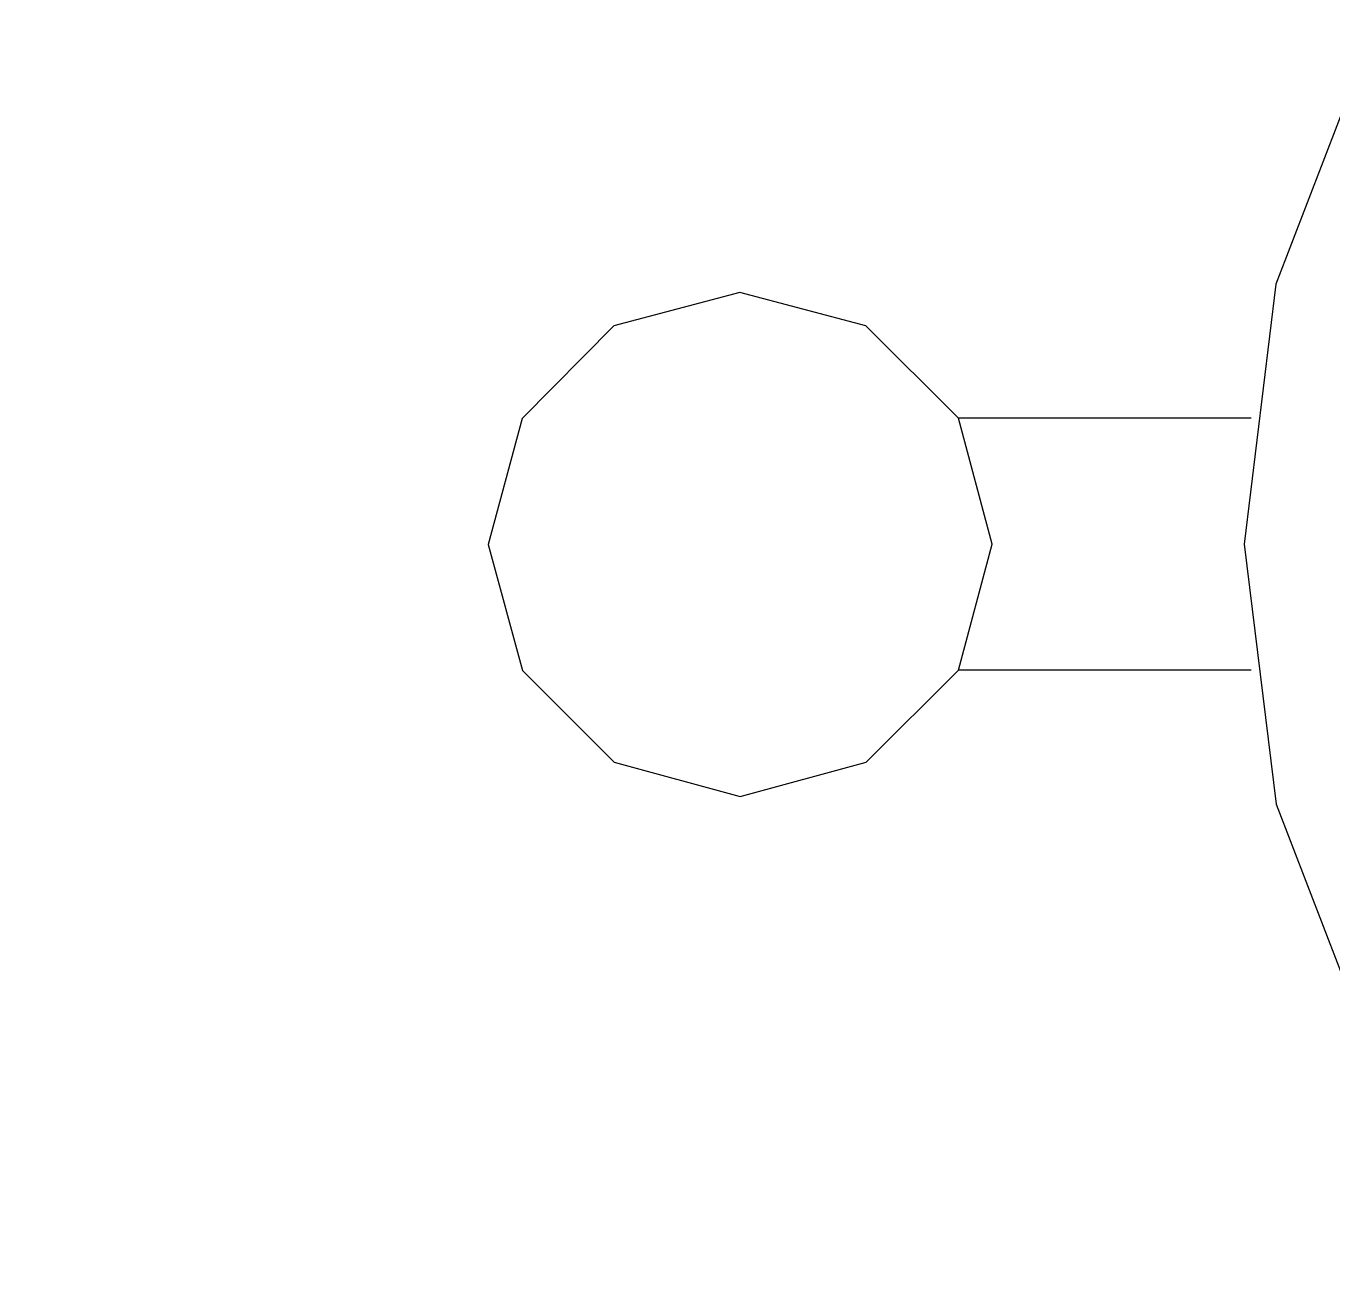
# Model space of a CAD drawing. Header units: metres. Extents: x 29392 to 32022, y 3934 to 33962.
# Drawn here: x 29476.06336 to 29476.11189, y 4314.83393 to 4314.88049 of the extents above; entities that cross this region are included whole.
import ezdxf

# ---------------------------------------------------------------- set-up
doc = ezdxf.new("R2010")
doc.units = ezdxf.units.M
doc.layers.add('text', color=7, linetype='Continuous', lineweight=5)

# ---------------------------------------------------------------- blocks, each defined once
blk = doc.blocks.new('LLAVE-10')
at = {"color": 253, "lineweight": 13}
for points in [[(0.077307, 0.006724), (0.082903, 0.007895), (0.087989, 0.010491), (0.092245, 0.0143), (0.095373, 0.019087), (0.09716, 0.024535), (0.097458, 0.030238), (0.117631, 0.030238), (0.117631, 0.0336), (0.120142, 0.040111), (0.120993, 0.047048), (0.120142, 0.053985), (0.117631, 0.060497), (0.097458, 0.060497), (0.102225, 0.062986), (0.107545, 0.063859), (0.112864, 0.062986), (0.117631, 0.060497)], [(0.120802, 0.05041), (0.128611, 0.05041)], [(0.120802, 0.043686), (0.128611, 0.043686)]]:
    blk.add_lwpolyline(points, dxfattribs=at)
blk.add_lwpolyline([(0.128611, 0.05041), (0.127717, 0.047048), (0.128611, 0.043686), (0.131079, 0.041218), (0.134441, 0.040324), (0.137804, 0.041218), (0.140251, 0.043686), (0.141166, 0.047048), (0.140251, 0.05041), (0.137804, 0.052857), (0.134441, 0.053772), (0.131079, 0.052857)], close=True, dxfattribs=at)

msp = doc.modelspace()

# ---------------------------------------------------------------- hatches: boundary and pattern name
at = {"layer": 'text'}
h = msp.add_hatch(dxfattribs=at)
h.set_pattern_fill('ANSI31', color=256, scale=0.49)
h.set_pattern_definition([(45, (342.1382, 244.0105), (-1.100081375, 1.100081375), [])])
h.paths.add_polyline_path([(29489.111403, 4338.940026), (29458.293703, 4329.437636), (29457.485189, 4324.685638), (29461.78895, 4326.24696), (29476.326229, 4331.520803, -0.525377), (29487.824018, 4323.370692), (29487.402683, 4293.73469, -0.426651), (29480.455095, 4287.261763), (29450.998039, 4286.55774), (29450.668138, 4284.618764), (29488.379575, 4285.99598), (29488.516081, 4295.871546)])

# ---------------------------------------------------------------- linework, layer by layer
for points in [[(29476.169374, 4314.917401), (29476.161585, 4314.915769), (29476.154508, 4314.912153), (29476.148587, 4314.906849), (29476.144236, 4314.900183), (29476.141751, 4314.8926), (29476.141339, 4314.884663), (29476.113262, 4314.884651), (29476.113264, 4314.879972), (29476.109773, 4314.870908), (29476.108592, 4314.861252), (29476.10978, 4314.851597), (29476.113279, 4314.842536), (29476.141356, 4314.842547), (29476.134723, 4314.839079), (29476.127319, 4314.837862), (29476.119914, 4314.839073), (29476.113279, 4314.842536)], [(29476.169374, 4314.917401), (29476.161585, 4314.915769), (29476.154508, 4314.912153), (29476.148587, 4314.906849), (29476.144236, 4314.900183), (29476.141751, 4314.8926), (29476.141339, 4314.884663), (29476.113262, 4314.884651), (29476.113264, 4314.879972), (29476.109773, 4314.870908), (29476.108592, 4314.861252), (29476.10978, 4314.851597), (29476.113279, 4314.842536), (29476.141356, 4314.842547), (29476.134723, 4314.839079), (29476.127319, 4314.837862), (29476.119914, 4314.839073), (29476.113279, 4314.842536)], [(29476.169374, 4314.917401), (29476.161585, 4314.915769), (29476.154508, 4314.912153), (29476.148587, 4314.906849), (29476.144236, 4314.900183), (29476.141751, 4314.8926), (29476.141339, 4314.884663), (29476.113262, 4314.884651), (29476.113264, 4314.879972), (29476.109773, 4314.870908), (29476.108592, 4314.861252), (29476.10978, 4314.851597), (29476.113279, 4314.842536), (29476.141356, 4314.842547), (29476.134723, 4314.839079), (29476.127319, 4314.837862), (29476.119914, 4314.839073), (29476.113279, 4314.842536)], [(29476.169374, 4314.917401), (29476.161585, 4314.915769), (29476.154508, 4314.912153), (29476.148587, 4314.906849), (29476.144236, 4314.900183), (29476.141751, 4314.8926), (29476.141339, 4314.884663), (29476.113262, 4314.884651), (29476.113264, 4314.879972), (29476.109773, 4314.870908), (29476.108592, 4314.861252), (29476.10978, 4314.851597), (29476.113279, 4314.842536), (29476.141356, 4314.842547), (29476.134723, 4314.839079), (29476.127319, 4314.837862), (29476.119914, 4314.839073), (29476.113279, 4314.842536)], [(29476.169374, 4314.917401), (29476.161585, 4314.915769), (29476.154508, 4314.912153), (29476.148587, 4314.906849), (29476.144236, 4314.900183), (29476.141751, 4314.8926), (29476.141339, 4314.884663), (29476.113262, 4314.884651), (29476.113264, 4314.879972), (29476.109773, 4314.870908), (29476.108592, 4314.861252), (29476.10978, 4314.851597), (29476.113279, 4314.842536), (29476.141356, 4314.842547), (29476.134723, 4314.839079), (29476.127319, 4314.837862), (29476.119914, 4314.839073), (29476.113279, 4314.842536)], [(29476.169374, 4314.917401), (29476.161585, 4314.915769), (29476.154508, 4314.912153), (29476.148587, 4314.906849), (29476.144236, 4314.900183), (29476.141751, 4314.8926), (29476.141339, 4314.884663), (29476.113262, 4314.884651), (29476.113264, 4314.879972), (29476.109773, 4314.870908), (29476.108592, 4314.861252), (29476.10978, 4314.851597), (29476.113279, 4314.842536), (29476.141356, 4314.842547), (29476.134723, 4314.839079), (29476.127319, 4314.837862), (29476.119914, 4314.839073), (29476.113279, 4314.842536)], [(29476.169374, 4314.917401), (29476.161585, 4314.915769), (29476.154508, 4314.912153), (29476.148587, 4314.906849), (29476.144236, 4314.900183), (29476.141751, 4314.8926), (29476.141339, 4314.884663), (29476.113262, 4314.884651), (29476.113264, 4314.879972), (29476.109773, 4314.870908), (29476.108592, 4314.861252), (29476.10978, 4314.851597), (29476.113279, 4314.842536), (29476.141356, 4314.842547), (29476.134723, 4314.839079), (29476.127319, 4314.837862), (29476.119914, 4314.839073), (29476.113279, 4314.842536)], [(29476.169374, 4314.917401), (29476.161585, 4314.915769), (29476.154508, 4314.912153), (29476.148587, 4314.906849), (29476.144236, 4314.900183), (29476.141751, 4314.8926), (29476.141339, 4314.884663), (29476.113262, 4314.884651), (29476.113264, 4314.879972), (29476.109773, 4314.870908), (29476.108592, 4314.861252), (29476.10978, 4314.851597), (29476.113279, 4314.842536), (29476.141356, 4314.842547), (29476.134723, 4314.839079), (29476.127319, 4314.837862), (29476.119914, 4314.839073), (29476.113279, 4314.842536)], [(29476.169374, 4314.917401), (29476.161585, 4314.915769), (29476.154508, 4314.912153), (29476.148587, 4314.906849), (29476.144236, 4314.900183), (29476.141751, 4314.8926), (29476.141339, 4314.884663), (29476.113262, 4314.884651), (29476.113264, 4314.879972), (29476.109773, 4314.870908), (29476.108592, 4314.861252), (29476.10978, 4314.851597), (29476.113279, 4314.842536), (29476.141356, 4314.842547), (29476.134723, 4314.839079), (29476.127319, 4314.837862), (29476.119914, 4314.839073), (29476.113279, 4314.842536)], [(29476.169374, 4314.917401), (29476.161585, 4314.915769), (29476.154508, 4314.912153), (29476.148587, 4314.906849), (29476.144236, 4314.900183), (29476.141751, 4314.8926), (29476.141339, 4314.884663), (29476.113262, 4314.884651), (29476.113264, 4314.879972), (29476.109773, 4314.870908), (29476.108592, 4314.861252), (29476.10978, 4314.851597), (29476.113279, 4314.842536), (29476.141356, 4314.842547), (29476.134723, 4314.839079), (29476.127319, 4314.837862), (29476.119914, 4314.839073), (29476.113279, 4314.842536)], [(29476.169374, 4314.917401), (29476.161585, 4314.915769), (29476.154508, 4314.912153), (29476.148587, 4314.906849), (29476.144236, 4314.900183), (29476.141751, 4314.8926), (29476.141339, 4314.884663), (29476.113262, 4314.884651), (29476.113264, 4314.879972), (29476.109773, 4314.870908), (29476.108592, 4314.861252), (29476.10978, 4314.851597), (29476.113279, 4314.842536), (29476.141356, 4314.842547), (29476.134723, 4314.839079), (29476.127319, 4314.837862), (29476.119914, 4314.839073), (29476.113279, 4314.842536)], [(29476.169374, 4314.917401), (29476.161585, 4314.915769), (29476.154508, 4314.912153), (29476.148587, 4314.906849), (29476.144236, 4314.900183), (29476.141751, 4314.8926), (29476.141339, 4314.884663), (29476.113262, 4314.884651), (29476.113264, 4314.879972), (29476.109773, 4314.870908), (29476.108592, 4314.861252), (29476.10978, 4314.851597), (29476.113279, 4314.842536), (29476.141356, 4314.842547), (29476.134723, 4314.839079), (29476.127319, 4314.837862), (29476.119914, 4314.839073), (29476.113279, 4314.842536)], [(29476.169374, 4314.917401), (29476.161585, 4314.915769), (29476.154508, 4314.912153), (29476.148587, 4314.906849), (29476.144236, 4314.900183), (29476.141751, 4314.8926), (29476.141339, 4314.884663), (29476.113262, 4314.884651), (29476.113264, 4314.879972), (29476.109773, 4314.870908), (29476.108592, 4314.861252), (29476.10978, 4314.851597), (29476.113279, 4314.842536), (29476.141356, 4314.842547), (29476.134723, 4314.839079), (29476.127319, 4314.837862), (29476.119914, 4314.839073), (29476.113279, 4314.842536)], [(29476.169374, 4314.917401), (29476.161585, 4314.915769), (29476.154508, 4314.912153), (29476.148587, 4314.906849), (29476.144236, 4314.900183), (29476.141751, 4314.8926), (29476.141339, 4314.884663), (29476.113262, 4314.884651), (29476.113264, 4314.879972), (29476.109773, 4314.870908), (29476.108592, 4314.861252), (29476.10978, 4314.851597), (29476.113279, 4314.842536), (29476.141356, 4314.842547), (29476.134723, 4314.839079), (29476.127319, 4314.837862), (29476.119914, 4314.839073), (29476.113279, 4314.842536)], [(29476.169374, 4314.917401), (29476.161585, 4314.915769), (29476.154508, 4314.912153), (29476.148587, 4314.906849), (29476.144236, 4314.900183), (29476.141751, 4314.8926), (29476.141339, 4314.884663), (29476.113262, 4314.884651), (29476.113264, 4314.879972), (29476.109773, 4314.870908), (29476.108592, 4314.861252), (29476.10978, 4314.851597), (29476.113279, 4314.842536), (29476.141356, 4314.842547), (29476.134723, 4314.839079), (29476.127319, 4314.837862), (29476.119914, 4314.839073), (29476.113279, 4314.842536)], [(29476.169374, 4314.917401), (29476.161585, 4314.915769), (29476.154508, 4314.912153), (29476.148587, 4314.906849), (29476.144236, 4314.900183), (29476.141751, 4314.8926), (29476.141339, 4314.884663), (29476.113262, 4314.884651), (29476.113264, 4314.879972), (29476.109773, 4314.870908), (29476.108592, 4314.861252), (29476.10978, 4314.851597), (29476.113279, 4314.842536), (29476.141356, 4314.842547), (29476.134723, 4314.839079), (29476.127319, 4314.837862), (29476.119914, 4314.839073), (29476.113279, 4314.842536)], [(29476.169374, 4314.917401), (29476.161585, 4314.915769), (29476.154508, 4314.912153), (29476.148587, 4314.906849), (29476.144236, 4314.900183), (29476.141751, 4314.8926), (29476.141339, 4314.884663), (29476.113262, 4314.884651), (29476.113264, 4314.879972), (29476.109773, 4314.870908), (29476.108592, 4314.861252), (29476.10978, 4314.851597), (29476.113279, 4314.842536), (29476.141356, 4314.842547), (29476.134723, 4314.839079), (29476.127319, 4314.837862), (29476.119914, 4314.839073), (29476.113279, 4314.842536)], [(29476.169374, 4314.917401), (29476.161585, 4314.915769), (29476.154508, 4314.912153), (29476.148587, 4314.906849), (29476.144236, 4314.900183), (29476.141751, 4314.8926), (29476.141339, 4314.884663), (29476.113262, 4314.884651), (29476.113264, 4314.879972), (29476.109773, 4314.870908), (29476.108592, 4314.861252), (29476.10978, 4314.851597), (29476.113279, 4314.842536), (29476.141356, 4314.842547), (29476.134723, 4314.839079), (29476.127319, 4314.837862), (29476.119914, 4314.839073), (29476.113279, 4314.842536)], [(29476.169374, 4314.917401), (29476.161585, 4314.915769), (29476.154508, 4314.912153), (29476.148587, 4314.906849), (29476.144236, 4314.900183), (29476.141751, 4314.8926), (29476.141339, 4314.884663), (29476.113262, 4314.884651), (29476.113264, 4314.879972), (29476.109773, 4314.870908), (29476.108592, 4314.861252), (29476.10978, 4314.851597), (29476.113279, 4314.842536), (29476.141356, 4314.842547), (29476.134723, 4314.839079), (29476.127319, 4314.837862), (29476.119914, 4314.839073), (29476.113279, 4314.842536)], [(29476.169374, 4314.917401), (29476.161585, 4314.915769), (29476.154508, 4314.912153), (29476.148587, 4314.906849), (29476.144236, 4314.900183), (29476.141751, 4314.8926), (29476.141339, 4314.884663), (29476.113262, 4314.884651), (29476.113264, 4314.879972), (29476.109773, 4314.870908), (29476.108592, 4314.861252), (29476.10978, 4314.851597), (29476.113279, 4314.842536), (29476.141356, 4314.842547), (29476.134723, 4314.839079), (29476.127319, 4314.837862), (29476.119914, 4314.839073), (29476.113279, 4314.842536)], [(29476.169374, 4314.917401), (29476.161585, 4314.915769), (29476.154508, 4314.912153), (29476.148587, 4314.906849), (29476.144236, 4314.900183), (29476.141751, 4314.8926), (29476.141339, 4314.884663), (29476.113262, 4314.884651), (29476.113264, 4314.879972), (29476.109773, 4314.870908), (29476.108592, 4314.861252), (29476.10978, 4314.851597), (29476.113279, 4314.842536), (29476.141356, 4314.842547), (29476.134723, 4314.839079), (29476.127319, 4314.837862), (29476.119914, 4314.839073), (29476.113279, 4314.842536)], [(29476.169374, 4314.917401), (29476.161585, 4314.915769), (29476.154508, 4314.912153), (29476.148587, 4314.906849), (29476.144236, 4314.900183), (29476.141751, 4314.8926), (29476.141339, 4314.884663), (29476.113262, 4314.884651), (29476.113264, 4314.879972), (29476.109773, 4314.870908), (29476.108592, 4314.861252), (29476.10978, 4314.851597), (29476.113279, 4314.842536), (29476.141356, 4314.842547), (29476.134723, 4314.839079), (29476.127319, 4314.837862), (29476.119914, 4314.839073), (29476.113279, 4314.842536)], [(29476.169374, 4314.917401), (29476.161585, 4314.915769), (29476.154508, 4314.912153), (29476.148587, 4314.906849), (29476.144236, 4314.900183), (29476.141751, 4314.8926), (29476.141339, 4314.884663), (29476.113262, 4314.884651), (29476.113264, 4314.879972), (29476.109773, 4314.870908), (29476.108592, 4314.861252), (29476.10978, 4314.851597), (29476.113279, 4314.842536), (29476.141356, 4314.842547), (29476.134723, 4314.839079), (29476.127319, 4314.837862), (29476.119914, 4314.839073), (29476.113279, 4314.842536)], [(29476.169374, 4314.917401), (29476.161585, 4314.915769), (29476.154508, 4314.912153), (29476.148587, 4314.906849), (29476.144236, 4314.900183), (29476.141751, 4314.8926), (29476.141339, 4314.884663), (29476.113262, 4314.884651), (29476.113264, 4314.879972), (29476.109773, 4314.870908), (29476.108592, 4314.861252), (29476.10978, 4314.851597), (29476.113279, 4314.842536), (29476.141356, 4314.842547), (29476.134723, 4314.839079), (29476.127319, 4314.837862), (29476.119914, 4314.839073), (29476.113279, 4314.842536)], [(29476.169374, 4314.917401), (29476.161585, 4314.915769), (29476.154508, 4314.912153), (29476.148587, 4314.906849), (29476.144236, 4314.900183), (29476.141751, 4314.8926), (29476.141339, 4314.884663), (29476.113262, 4314.884651), (29476.113264, 4314.879972), (29476.109773, 4314.870908), (29476.108592, 4314.861252), (29476.10978, 4314.851597), (29476.113279, 4314.842536), (29476.141356, 4314.842547), (29476.134723, 4314.839079), (29476.127319, 4314.837862), (29476.119914, 4314.839073), (29476.113279, 4314.842536)], [(29476.169374, 4314.917401), (29476.161585, 4314.915769), (29476.154508, 4314.912153), (29476.148587, 4314.906849), (29476.144236, 4314.900183), (29476.141751, 4314.8926), (29476.141339, 4314.884663), (29476.113262, 4314.884651), (29476.113264, 4314.879972), (29476.109773, 4314.870908), (29476.108592, 4314.861252), (29476.10978, 4314.851597), (29476.113279, 4314.842536), (29476.141356, 4314.842547), (29476.134723, 4314.839079), (29476.127319, 4314.837862), (29476.119914, 4314.839073), (29476.113279, 4314.842536)], [(29476.169374, 4314.917401), (29476.161585, 4314.915769), (29476.154508, 4314.912153), (29476.148587, 4314.906849), (29476.144236, 4314.900183), (29476.141751, 4314.8926), (29476.141339, 4314.884663), (29476.113262, 4314.884651), (29476.113264, 4314.879972), (29476.109773, 4314.870908), (29476.108592, 4314.861252), (29476.10978, 4314.851597), (29476.113279, 4314.842536), (29476.141356, 4314.842547), (29476.134723, 4314.839079), (29476.127319, 4314.837862), (29476.119914, 4314.839073), (29476.113279, 4314.842536)], [(29476.169374, 4314.917401), (29476.161585, 4314.915769), (29476.154508, 4314.912153), (29476.148587, 4314.906849), (29476.144236, 4314.900183), (29476.141751, 4314.8926), (29476.141339, 4314.884663), (29476.113262, 4314.884651), (29476.113264, 4314.879972), (29476.109773, 4314.870908), (29476.108592, 4314.861252), (29476.10978, 4314.851597), (29476.113279, 4314.842536), (29476.141356, 4314.842547), (29476.134723, 4314.839079), (29476.127319, 4314.837862), (29476.119914, 4314.839073), (29476.113279, 4314.842536)], [(29476.169374, 4314.917401), (29476.161585, 4314.915769), (29476.154508, 4314.912153), (29476.148587, 4314.906849), (29476.144236, 4314.900183), (29476.141751, 4314.8926), (29476.141339, 4314.884663), (29476.113262, 4314.884651), (29476.113264, 4314.879972), (29476.109773, 4314.870908), (29476.108592, 4314.861252), (29476.10978, 4314.851597), (29476.113279, 4314.842536), (29476.141356, 4314.842547), (29476.134723, 4314.839079), (29476.127319, 4314.837862), (29476.119914, 4314.839073), (29476.113279, 4314.842536)], [(29476.169374, 4314.917401), (29476.161585, 4314.915769), (29476.154508, 4314.912153), (29476.148587, 4314.906849), (29476.144236, 4314.900183), (29476.141751, 4314.8926), (29476.141339, 4314.884663), (29476.113262, 4314.884651), (29476.113264, 4314.879972), (29476.109773, 4314.870908), (29476.108592, 4314.861252), (29476.10978, 4314.851597), (29476.113279, 4314.842536), (29476.141356, 4314.842547), (29476.134723, 4314.839079), (29476.127319, 4314.837862), (29476.119914, 4314.839073), (29476.113279, 4314.842536)], [(29476.169374, 4314.917401), (29476.161585, 4314.915769), (29476.154508, 4314.912153), (29476.148587, 4314.906849), (29476.144236, 4314.900183), (29476.141751, 4314.8926), (29476.141339, 4314.884663), (29476.113262, 4314.884651), (29476.113264, 4314.879972), (29476.109773, 4314.870908), (29476.108592, 4314.861252), (29476.10978, 4314.851597), (29476.113279, 4314.842536), (29476.141356, 4314.842547), (29476.134723, 4314.839079), (29476.127319, 4314.837862), (29476.119914, 4314.839073), (29476.113279, 4314.842536)], [(29476.169374, 4314.917401), (29476.161585, 4314.915769), (29476.154508, 4314.912153), (29476.148587, 4314.906849), (29476.144236, 4314.900183), (29476.141751, 4314.8926), (29476.141339, 4314.884663), (29476.113262, 4314.884651), (29476.113264, 4314.879972), (29476.109773, 4314.870908), (29476.108592, 4314.861252), (29476.10978, 4314.851597), (29476.113279, 4314.842536), (29476.141356, 4314.842547), (29476.134723, 4314.839079), (29476.127319, 4314.837862), (29476.119914, 4314.839073), (29476.113279, 4314.842536)], [(29476.169374, 4314.917401), (29476.161585, 4314.915769), (29476.154508, 4314.912153), (29476.148587, 4314.906849), (29476.144236, 4314.900183), (29476.141751, 4314.8926), (29476.141339, 4314.884663), (29476.113262, 4314.884651), (29476.113264, 4314.879972), (29476.109773, 4314.870908), (29476.108592, 4314.861252), (29476.10978, 4314.851597), (29476.113279, 4314.842536), (29476.141356, 4314.842547), (29476.134723, 4314.839079), (29476.127319, 4314.837862), (29476.119914, 4314.839073), (29476.113279, 4314.842536)], [(29476.169374, 4314.917401), (29476.161585, 4314.915769), (29476.154508, 4314.912153), (29476.148587, 4314.906849), (29476.144236, 4314.900183), (29476.141751, 4314.8926), (29476.141339, 4314.884663), (29476.113262, 4314.884651), (29476.113264, 4314.879972), (29476.109773, 4314.870908), (29476.108592, 4314.861252), (29476.10978, 4314.851597), (29476.113279, 4314.842536), (29476.141356, 4314.842547), (29476.134723, 4314.839079), (29476.127319, 4314.837862), (29476.119914, 4314.839073), (29476.113279, 4314.842536)], [(29476.169374, 4314.917401), (29476.161585, 4314.915769), (29476.154508, 4314.912153), (29476.148587, 4314.906849), (29476.144236, 4314.900183), (29476.141751, 4314.8926), (29476.141339, 4314.884663), (29476.113262, 4314.884651), (29476.113264, 4314.879972), (29476.109773, 4314.870908), (29476.108592, 4314.861252), (29476.10978, 4314.851597), (29476.113279, 4314.842536), (29476.141356, 4314.842547), (29476.134723, 4314.839079), (29476.127319, 4314.837862), (29476.119914, 4314.839073), (29476.113279, 4314.842536)], [(29476.169374, 4314.917401), (29476.161585, 4314.915769), (29476.154508, 4314.912153), (29476.148587, 4314.906849), (29476.144236, 4314.900183), (29476.141751, 4314.8926), (29476.141339, 4314.884663), (29476.113262, 4314.884651), (29476.113264, 4314.879972), (29476.109773, 4314.870908), (29476.108592, 4314.861252), (29476.10978, 4314.851597), (29476.113279, 4314.842536), (29476.141356, 4314.842547), (29476.134723, 4314.839079), (29476.127319, 4314.837862), (29476.119914, 4314.839073), (29476.113279, 4314.842536)], [(29476.169374, 4314.917401), (29476.161585, 4314.915769), (29476.154508, 4314.912153), (29476.148587, 4314.906849), (29476.144236, 4314.900183), (29476.141751, 4314.8926), (29476.141339, 4314.884663), (29476.113262, 4314.884651), (29476.113264, 4314.879972), (29476.109773, 4314.870908), (29476.108592, 4314.861252), (29476.10978, 4314.851597), (29476.113279, 4314.842536), (29476.141356, 4314.842547), (29476.134723, 4314.839079), (29476.127319, 4314.837862), (29476.119914, 4314.839073), (29476.113279, 4314.842536)], [(29476.169374, 4314.917401), (29476.161585, 4314.915769), (29476.154508, 4314.912153), (29476.148587, 4314.906849), (29476.144236, 4314.900183), (29476.141751, 4314.8926), (29476.141339, 4314.884663), (29476.113262, 4314.884651), (29476.113264, 4314.879972), (29476.109773, 4314.870908), (29476.108592, 4314.861252), (29476.10978, 4314.851597), (29476.113279, 4314.842536), (29476.141356, 4314.842547), (29476.134723, 4314.839079), (29476.127319, 4314.837862), (29476.119914, 4314.839073), (29476.113279, 4314.842536)], [(29476.169374, 4314.917401), (29476.161585, 4314.915769), (29476.154508, 4314.912153), (29476.148587, 4314.906849), (29476.144236, 4314.900183), (29476.141751, 4314.8926), (29476.141339, 4314.884663), (29476.113262, 4314.884651), (29476.113264, 4314.879972), (29476.109773, 4314.870908), (29476.108592, 4314.861252), (29476.10978, 4314.851597), (29476.113279, 4314.842536), (29476.141356, 4314.842547), (29476.134723, 4314.839079), (29476.127319, 4314.837862), (29476.119914, 4314.839073), (29476.113279, 4314.842536)], [(29476.169374, 4314.917401), (29476.161585, 4314.915769), (29476.154508, 4314.912153), (29476.148587, 4314.906849), (29476.144236, 4314.900183), (29476.141751, 4314.8926), (29476.141339, 4314.884663), (29476.113262, 4314.884651), (29476.113264, 4314.879972), (29476.109773, 4314.870908), (29476.108592, 4314.861252), (29476.10978, 4314.851597), (29476.113279, 4314.842536), (29476.141356, 4314.842547), (29476.134723, 4314.839079), (29476.127319, 4314.837862), (29476.119914, 4314.839073), (29476.113279, 4314.842536)], [(29476.169374, 4314.917401), (29476.161585, 4314.915769), (29476.154508, 4314.912153), (29476.148587, 4314.906849), (29476.144236, 4314.900183), (29476.141751, 4314.8926), (29476.141339, 4314.884663), (29476.113262, 4314.884651), (29476.113264, 4314.879972), (29476.109773, 4314.870908), (29476.108592, 4314.861252), (29476.10978, 4314.851597), (29476.113279, 4314.842536), (29476.141356, 4314.842547), (29476.134723, 4314.839079), (29476.127319, 4314.837862), (29476.119914, 4314.839073), (29476.113279, 4314.842536)], [(29476.169374, 4314.917401), (29476.161585, 4314.915769), (29476.154508, 4314.912153), (29476.148587, 4314.906849), (29476.144236, 4314.900183), (29476.141751, 4314.8926), (29476.141339, 4314.884663), (29476.113262, 4314.884651), (29476.113264, 4314.879972), (29476.109773, 4314.870908), (29476.108592, 4314.861252), (29476.10978, 4314.851597), (29476.113279, 4314.842536), (29476.141356, 4314.842547), (29476.134723, 4314.839079), (29476.127319, 4314.837862), (29476.119914, 4314.839073), (29476.113279, 4314.842536)], [(29476.108857, 4314.865932), (29476.097987, 4314.865927)], [(29476.108857, 4314.865932), (29476.097987, 4314.865927)], [(29476.108857, 4314.865932), (29476.097987, 4314.865927)], [(29476.108857, 4314.865932), (29476.097987, 4314.865927)], [(29476.108857, 4314.865932), (29476.097987, 4314.865927)], [(29476.108857, 4314.865932), (29476.097987, 4314.865927)], [(29476.108857, 4314.865932), (29476.097987, 4314.865927)], [(29476.108857, 4314.865932), (29476.097987, 4314.865927)], [(29476.108857, 4314.865932), (29476.097987, 4314.865927)], [(29476.108857, 4314.865932), (29476.097987, 4314.865927)], [(29476.108857, 4314.865932), (29476.097987, 4314.865927)], [(29476.108857, 4314.865932), (29476.097987, 4314.865927)], [(29476.108857, 4314.865932), (29476.097987, 4314.865927)], [(29476.108857, 4314.865932), (29476.097987, 4314.865927)], [(29476.108857, 4314.865932), (29476.097987, 4314.865927)], [(29476.108857, 4314.865932), (29476.097987, 4314.865927)], [(29476.108857, 4314.865932), (29476.097987, 4314.865927)], [(29476.108857, 4314.865932), (29476.097987, 4314.865927)], [(29476.108857, 4314.865932), (29476.097987, 4314.865927)], [(29476.108857, 4314.865932), (29476.097987, 4314.865927)], [(29476.108857, 4314.865932), (29476.097987, 4314.865927)], [(29476.108857, 4314.865932), (29476.097987, 4314.865927)], [(29476.108857, 4314.865932), (29476.097987, 4314.865927)], [(29476.108857, 4314.865932), (29476.097987, 4314.865927)], [(29476.108857, 4314.865932), (29476.097987, 4314.865927)], [(29476.108857, 4314.865932), (29476.097987, 4314.865927)], [(29476.108857, 4314.865932), (29476.097987, 4314.865927)], [(29476.108857, 4314.865932), (29476.097987, 4314.865927)], [(29476.108857, 4314.865932), (29476.097987, 4314.865927)], [(29476.108857, 4314.865932), (29476.097987, 4314.865927)], [(29476.108857, 4314.865932), (29476.097987, 4314.865927)], [(29476.108857, 4314.865932), (29476.097987, 4314.865927)], [(29476.108857, 4314.865932), (29476.097987, 4314.865927)], [(29476.108857, 4314.865932), (29476.097987, 4314.865927)], [(29476.108857, 4314.865932), (29476.097987, 4314.865927)], [(29476.108857, 4314.865932), (29476.097987, 4314.865927)], [(29476.108857, 4314.865932), (29476.097987, 4314.865927)], [(29476.108857, 4314.865932), (29476.097987, 4314.865927)], [(29476.108857, 4314.865932), (29476.097987, 4314.865927)], [(29476.108857, 4314.865932), (29476.097987, 4314.865927)], [(29476.108857, 4314.865932), (29476.097987, 4314.865927)], [(29476.108857, 4314.865932), (29476.097987, 4314.865927)], [(29476.10886, 4314.856573), (29476.097991, 4314.856568)], [(29476.10886, 4314.856573), (29476.097991, 4314.856568)], [(29476.10886, 4314.856573), (29476.097991, 4314.856568)], [(29476.10886, 4314.856573), (29476.097991, 4314.856568)], [(29476.10886, 4314.856573), (29476.097991, 4314.856568)], [(29476.10886, 4314.856573), (29476.097991, 4314.856568)], [(29476.10886, 4314.856573), (29476.097991, 4314.856568)], [(29476.10886, 4314.856573), (29476.097991, 4314.856568)], [(29476.10886, 4314.856573), (29476.097991, 4314.856568)], [(29476.10886, 4314.856573), (29476.097991, 4314.856568)], [(29476.10886, 4314.856573), (29476.097991, 4314.856568)], [(29476.10886, 4314.856573), (29476.097991, 4314.856568)], [(29476.10886, 4314.856573), (29476.097991, 4314.856568)], [(29476.10886, 4314.856573), (29476.097991, 4314.856568)], [(29476.10886, 4314.856573), (29476.097991, 4314.856568)], [(29476.10886, 4314.856573), (29476.097991, 4314.856568)], [(29476.10886, 4314.856573), (29476.097991, 4314.856568)], [(29476.10886, 4314.856573), (29476.097991, 4314.856568)], [(29476.10886, 4314.856573), (29476.097991, 4314.856568)], [(29476.10886, 4314.856573), (29476.097991, 4314.856568)], [(29476.10886, 4314.856573), (29476.097991, 4314.856568)], [(29476.10886, 4314.856573), (29476.097991, 4314.856568)], [(29476.10886, 4314.856573), (29476.097991, 4314.856568)], [(29476.10886, 4314.856573), (29476.097991, 4314.856568)], [(29476.10886, 4314.856573), (29476.097991, 4314.856568)], [(29476.10886, 4314.856573), (29476.097991, 4314.856568)], [(29476.10886, 4314.856573), (29476.097991, 4314.856568)], [(29476.10886, 4314.856573), (29476.097991, 4314.856568)], [(29476.10886, 4314.856573), (29476.097991, 4314.856568)], [(29476.10886, 4314.856573), (29476.097991, 4314.856568)], [(29476.10886, 4314.856573), (29476.097991, 4314.856568)], [(29476.10886, 4314.856573), (29476.097991, 4314.856568)], [(29476.10886, 4314.856573), (29476.097991, 4314.856568)], [(29476.10886, 4314.856573), (29476.097991, 4314.856568)], [(29476.10886, 4314.856573), (29476.097991, 4314.856568)], [(29476.10886, 4314.856573), (29476.097991, 4314.856568)], [(29476.10886, 4314.856573), (29476.097991, 4314.856568)], [(29476.10886, 4314.856573), (29476.097991, 4314.856568)], [(29476.10886, 4314.856573), (29476.097991, 4314.856568)], [(29476.10886, 4314.856573), (29476.097991, 4314.856568)], [(29476.10886, 4314.856573), (29476.097991, 4314.856568)], [(29476.10886, 4314.856573), (29476.097991, 4314.856568)]]:
    msp.add_lwpolyline(points)
msp.add_lwpolyline([(29476.097991, 4314.856568), (29476.099233, 4314.861248), (29476.097987, 4314.865927), (29476.09455, 4314.869362), (29476.08987, 4314.870604), (29476.085191, 4314.869358), (29476.081786, 4314.865921), (29476.080515, 4314.861241), (29476.08179, 4314.856562), (29476.085197, 4314.853157), (29476.089877, 4314.851886), (29476.094556, 4314.853161)], close=True)
msp.add_lwpolyline([(29476.097991, 4314.856568), (29476.099233, 4314.861248), (29476.097987, 4314.865927), (29476.09455, 4314.869362), (29476.08987, 4314.870604), (29476.085191, 4314.869358), (29476.081786, 4314.865921), (29476.080515, 4314.861241), (29476.08179, 4314.856562), (29476.085197, 4314.853157), (29476.089877, 4314.851886), (29476.094556, 4314.853161)], close=True)
msp.add_lwpolyline([(29476.097991, 4314.856568), (29476.099233, 4314.861248), (29476.097987, 4314.865927), (29476.09455, 4314.869362), (29476.08987, 4314.870604), (29476.085191, 4314.869358), (29476.081786, 4314.865921), (29476.080515, 4314.861241), (29476.08179, 4314.856562), (29476.085197, 4314.853157), (29476.089877, 4314.851886), (29476.094556, 4314.853161)], close=True)
msp.add_lwpolyline([(29476.097991, 4314.856568), (29476.099233, 4314.861248), (29476.097987, 4314.865927), (29476.09455, 4314.869362), (29476.08987, 4314.870604), (29476.085191, 4314.869358), (29476.081786, 4314.865921), (29476.080515, 4314.861241), (29476.08179, 4314.856562), (29476.085197, 4314.853157), (29476.089877, 4314.851886), (29476.094556, 4314.853161)], close=True)
msp.add_lwpolyline([(29476.097991, 4314.856568), (29476.099233, 4314.861248), (29476.097987, 4314.865927), (29476.09455, 4314.869362), (29476.08987, 4314.870604), (29476.085191, 4314.869358), (29476.081786, 4314.865921), (29476.080515, 4314.861241), (29476.08179, 4314.856562), (29476.085197, 4314.853157), (29476.089877, 4314.851886), (29476.094556, 4314.853161)], close=True)
msp.add_lwpolyline([(29476.097991, 4314.856568), (29476.099233, 4314.861248), (29476.097987, 4314.865927), (29476.09455, 4314.869362), (29476.08987, 4314.870604), (29476.085191, 4314.869358), (29476.081786, 4314.865921), (29476.080515, 4314.861241), (29476.08179, 4314.856562), (29476.085197, 4314.853157), (29476.089877, 4314.851886), (29476.094556, 4314.853161)], close=True)
msp.add_lwpolyline([(29476.097991, 4314.856568), (29476.099233, 4314.861248), (29476.097987, 4314.865927), (29476.09455, 4314.869362), (29476.08987, 4314.870604), (29476.085191, 4314.869358), (29476.081786, 4314.865921), (29476.080515, 4314.861241), (29476.08179, 4314.856562), (29476.085197, 4314.853157), (29476.089877, 4314.851886), (29476.094556, 4314.853161)], close=True)
msp.add_lwpolyline([(29476.097991, 4314.856568), (29476.099233, 4314.861248), (29476.097987, 4314.865927), (29476.09455, 4314.869362), (29476.08987, 4314.870604), (29476.085191, 4314.869358), (29476.081786, 4314.865921), (29476.080515, 4314.861241), (29476.08179, 4314.856562), (29476.085197, 4314.853157), (29476.089877, 4314.851886), (29476.094556, 4314.853161)], close=True)
msp.add_lwpolyline([(29476.097991, 4314.856568), (29476.099233, 4314.861248), (29476.097987, 4314.865927), (29476.09455, 4314.869362), (29476.08987, 4314.870604), (29476.085191, 4314.869358), (29476.081786, 4314.865921), (29476.080515, 4314.861241), (29476.08179, 4314.856562), (29476.085197, 4314.853157), (29476.089877, 4314.851886), (29476.094556, 4314.853161)], close=True)
msp.add_lwpolyline([(29476.097991, 4314.856568), (29476.099233, 4314.861248), (29476.097987, 4314.865927), (29476.09455, 4314.869362), (29476.08987, 4314.870604), (29476.085191, 4314.869358), (29476.081786, 4314.865921), (29476.080515, 4314.861241), (29476.08179, 4314.856562), (29476.085197, 4314.853157), (29476.089877, 4314.851886), (29476.094556, 4314.853161)], close=True)
msp.add_lwpolyline([(29476.097991, 4314.856568), (29476.099233, 4314.861248), (29476.097987, 4314.865927), (29476.09455, 4314.869362), (29476.08987, 4314.870604), (29476.085191, 4314.869358), (29476.081786, 4314.865921), (29476.080515, 4314.861241), (29476.08179, 4314.856562), (29476.085197, 4314.853157), (29476.089877, 4314.851886), (29476.094556, 4314.853161)], close=True)
msp.add_lwpolyline([(29476.097991, 4314.856568), (29476.099233, 4314.861248), (29476.097987, 4314.865927), (29476.09455, 4314.869362), (29476.08987, 4314.870604), (29476.085191, 4314.869358), (29476.081786, 4314.865921), (29476.080515, 4314.861241), (29476.08179, 4314.856562), (29476.085197, 4314.853157), (29476.089877, 4314.851886), (29476.094556, 4314.853161)], close=True)
msp.add_lwpolyline([(29476.097991, 4314.856568), (29476.099233, 4314.861248), (29476.097987, 4314.865927), (29476.09455, 4314.869362), (29476.08987, 4314.870604), (29476.085191, 4314.869358), (29476.081786, 4314.865921), (29476.080515, 4314.861241), (29476.08179, 4314.856562), (29476.085197, 4314.853157), (29476.089877, 4314.851886), (29476.094556, 4314.853161)], close=True)
msp.add_lwpolyline([(29476.097991, 4314.856568), (29476.099233, 4314.861248), (29476.097987, 4314.865927), (29476.09455, 4314.869362), (29476.08987, 4314.870604), (29476.085191, 4314.869358), (29476.081786, 4314.865921), (29476.080515, 4314.861241), (29476.08179, 4314.856562), (29476.085197, 4314.853157), (29476.089877, 4314.851886), (29476.094556, 4314.853161)], close=True)
msp.add_lwpolyline([(29476.097991, 4314.856568), (29476.099233, 4314.861248), (29476.097987, 4314.865927), (29476.09455, 4314.869362), (29476.08987, 4314.870604), (29476.085191, 4314.869358), (29476.081786, 4314.865921), (29476.080515, 4314.861241), (29476.08179, 4314.856562), (29476.085197, 4314.853157), (29476.089877, 4314.851886), (29476.094556, 4314.853161)], close=True)
msp.add_lwpolyline([(29476.097991, 4314.856568), (29476.099233, 4314.861248), (29476.097987, 4314.865927), (29476.09455, 4314.869362), (29476.08987, 4314.870604), (29476.085191, 4314.869358), (29476.081786, 4314.865921), (29476.080515, 4314.861241), (29476.08179, 4314.856562), (29476.085197, 4314.853157), (29476.089877, 4314.851886), (29476.094556, 4314.853161)], close=True)
msp.add_lwpolyline([(29476.097991, 4314.856568), (29476.099233, 4314.861248), (29476.097987, 4314.865927), (29476.09455, 4314.869362), (29476.08987, 4314.870604), (29476.085191, 4314.869358), (29476.081786, 4314.865921), (29476.080515, 4314.861241), (29476.08179, 4314.856562), (29476.085197, 4314.853157), (29476.089877, 4314.851886), (29476.094556, 4314.853161)], close=True)
msp.add_lwpolyline([(29476.097991, 4314.856568), (29476.099233, 4314.861248), (29476.097987, 4314.865927), (29476.09455, 4314.869362), (29476.08987, 4314.870604), (29476.085191, 4314.869358), (29476.081786, 4314.865921), (29476.080515, 4314.861241), (29476.08179, 4314.856562), (29476.085197, 4314.853157), (29476.089877, 4314.851886), (29476.094556, 4314.853161)], close=True)
msp.add_lwpolyline([(29476.097991, 4314.856568), (29476.099233, 4314.861248), (29476.097987, 4314.865927), (29476.09455, 4314.869362), (29476.08987, 4314.870604), (29476.085191, 4314.869358), (29476.081786, 4314.865921), (29476.080515, 4314.861241), (29476.08179, 4314.856562), (29476.085197, 4314.853157), (29476.089877, 4314.851886), (29476.094556, 4314.853161)], close=True)
msp.add_lwpolyline([(29476.097991, 4314.856568), (29476.099233, 4314.861248), (29476.097987, 4314.865927), (29476.09455, 4314.869362), (29476.08987, 4314.870604), (29476.085191, 4314.869358), (29476.081786, 4314.865921), (29476.080515, 4314.861241), (29476.08179, 4314.856562), (29476.085197, 4314.853157), (29476.089877, 4314.851886), (29476.094556, 4314.853161)], close=True)
msp.add_lwpolyline([(29476.097991, 4314.856568), (29476.099233, 4314.861248), (29476.097987, 4314.865927), (29476.09455, 4314.869362), (29476.08987, 4314.870604), (29476.085191, 4314.869358), (29476.081786, 4314.865921), (29476.080515, 4314.861241), (29476.08179, 4314.856562), (29476.085197, 4314.853157), (29476.089877, 4314.851886), (29476.094556, 4314.853161)], close=True)
msp.add_lwpolyline([(29476.097991, 4314.856568), (29476.099233, 4314.861248), (29476.097987, 4314.865927), (29476.09455, 4314.869362), (29476.08987, 4314.870604), (29476.085191, 4314.869358), (29476.081786, 4314.865921), (29476.080515, 4314.861241), (29476.08179, 4314.856562), (29476.085197, 4314.853157), (29476.089877, 4314.851886), (29476.094556, 4314.853161)], close=True)
msp.add_lwpolyline([(29476.097991, 4314.856568), (29476.099233, 4314.861248), (29476.097987, 4314.865927), (29476.09455, 4314.869362), (29476.08987, 4314.870604), (29476.085191, 4314.869358), (29476.081786, 4314.865921), (29476.080515, 4314.861241), (29476.08179, 4314.856562), (29476.085197, 4314.853157), (29476.089877, 4314.851886), (29476.094556, 4314.853161)], close=True)
msp.add_lwpolyline([(29476.097991, 4314.856568), (29476.099233, 4314.861248), (29476.097987, 4314.865927), (29476.09455, 4314.869362), (29476.08987, 4314.870604), (29476.085191, 4314.869358), (29476.081786, 4314.865921), (29476.080515, 4314.861241), (29476.08179, 4314.856562), (29476.085197, 4314.853157), (29476.089877, 4314.851886), (29476.094556, 4314.853161)], close=True)
msp.add_lwpolyline([(29476.097991, 4314.856568), (29476.099233, 4314.861248), (29476.097987, 4314.865927), (29476.09455, 4314.869362), (29476.08987, 4314.870604), (29476.085191, 4314.869358), (29476.081786, 4314.865921), (29476.080515, 4314.861241), (29476.08179, 4314.856562), (29476.085197, 4314.853157), (29476.089877, 4314.851886), (29476.094556, 4314.853161)], close=True)
msp.add_lwpolyline([(29476.097991, 4314.856568), (29476.099233, 4314.861248), (29476.097987, 4314.865927), (29476.09455, 4314.869362), (29476.08987, 4314.870604), (29476.085191, 4314.869358), (29476.081786, 4314.865921), (29476.080515, 4314.861241), (29476.08179, 4314.856562), (29476.085197, 4314.853157), (29476.089877, 4314.851886), (29476.094556, 4314.853161)], close=True)
msp.add_lwpolyline([(29476.097991, 4314.856568), (29476.099233, 4314.861248), (29476.097987, 4314.865927), (29476.09455, 4314.869362), (29476.08987, 4314.870604), (29476.085191, 4314.869358), (29476.081786, 4314.865921), (29476.080515, 4314.861241), (29476.08179, 4314.856562), (29476.085197, 4314.853157), (29476.089877, 4314.851886), (29476.094556, 4314.853161)], close=True)
msp.add_lwpolyline([(29476.097991, 4314.856568), (29476.099233, 4314.861248), (29476.097987, 4314.865927), (29476.09455, 4314.869362), (29476.08987, 4314.870604), (29476.085191, 4314.869358), (29476.081786, 4314.865921), (29476.080515, 4314.861241), (29476.08179, 4314.856562), (29476.085197, 4314.853157), (29476.089877, 4314.851886), (29476.094556, 4314.853161)], close=True)
msp.add_lwpolyline([(29476.097991, 4314.856568), (29476.099233, 4314.861248), (29476.097987, 4314.865927), (29476.09455, 4314.869362), (29476.08987, 4314.870604), (29476.085191, 4314.869358), (29476.081786, 4314.865921), (29476.080515, 4314.861241), (29476.08179, 4314.856562), (29476.085197, 4314.853157), (29476.089877, 4314.851886), (29476.094556, 4314.853161)], close=True)
msp.add_lwpolyline([(29476.097991, 4314.856568), (29476.099233, 4314.861248), (29476.097987, 4314.865927), (29476.09455, 4314.869362), (29476.08987, 4314.870604), (29476.085191, 4314.869358), (29476.081786, 4314.865921), (29476.080515, 4314.861241), (29476.08179, 4314.856562), (29476.085197, 4314.853157), (29476.089877, 4314.851886), (29476.094556, 4314.853161)], close=True)
msp.add_lwpolyline([(29476.097991, 4314.856568), (29476.099233, 4314.861248), (29476.097987, 4314.865927), (29476.09455, 4314.869362), (29476.08987, 4314.870604), (29476.085191, 4314.869358), (29476.081786, 4314.865921), (29476.080515, 4314.861241), (29476.08179, 4314.856562), (29476.085197, 4314.853157), (29476.089877, 4314.851886), (29476.094556, 4314.853161)], close=True)
msp.add_lwpolyline([(29476.097991, 4314.856568), (29476.099233, 4314.861248), (29476.097987, 4314.865927), (29476.09455, 4314.869362), (29476.08987, 4314.870604), (29476.085191, 4314.869358), (29476.081786, 4314.865921), (29476.080515, 4314.861241), (29476.08179, 4314.856562), (29476.085197, 4314.853157), (29476.089877, 4314.851886), (29476.094556, 4314.853161)], close=True)
msp.add_lwpolyline([(29476.097991, 4314.856568), (29476.099233, 4314.861248), (29476.097987, 4314.865927), (29476.09455, 4314.869362), (29476.08987, 4314.870604), (29476.085191, 4314.869358), (29476.081786, 4314.865921), (29476.080515, 4314.861241), (29476.08179, 4314.856562), (29476.085197, 4314.853157), (29476.089877, 4314.851886), (29476.094556, 4314.853161)], close=True)
msp.add_lwpolyline([(29476.097991, 4314.856568), (29476.099233, 4314.861248), (29476.097987, 4314.865927), (29476.09455, 4314.869362), (29476.08987, 4314.870604), (29476.085191, 4314.869358), (29476.081786, 4314.865921), (29476.080515, 4314.861241), (29476.08179, 4314.856562), (29476.085197, 4314.853157), (29476.089877, 4314.851886), (29476.094556, 4314.853161)], close=True)
msp.add_lwpolyline([(29476.097991, 4314.856568), (29476.099233, 4314.861248), (29476.097987, 4314.865927), (29476.09455, 4314.869362), (29476.08987, 4314.870604), (29476.085191, 4314.869358), (29476.081786, 4314.865921), (29476.080515, 4314.861241), (29476.08179, 4314.856562), (29476.085197, 4314.853157), (29476.089877, 4314.851886), (29476.094556, 4314.853161)], close=True)
msp.add_lwpolyline([(29476.097991, 4314.856568), (29476.099233, 4314.861248), (29476.097987, 4314.865927), (29476.09455, 4314.869362), (29476.08987, 4314.870604), (29476.085191, 4314.869358), (29476.081786, 4314.865921), (29476.080515, 4314.861241), (29476.08179, 4314.856562), (29476.085197, 4314.853157), (29476.089877, 4314.851886), (29476.094556, 4314.853161)], close=True)
msp.add_lwpolyline([(29476.097991, 4314.856568), (29476.099233, 4314.861248), (29476.097987, 4314.865927), (29476.09455, 4314.869362), (29476.08987, 4314.870604), (29476.085191, 4314.869358), (29476.081786, 4314.865921), (29476.080515, 4314.861241), (29476.08179, 4314.856562), (29476.085197, 4314.853157), (29476.089877, 4314.851886), (29476.094556, 4314.853161)], close=True)
msp.add_lwpolyline([(29476.097991, 4314.856568), (29476.099233, 4314.861248), (29476.097987, 4314.865927), (29476.09455, 4314.869362), (29476.08987, 4314.870604), (29476.085191, 4314.869358), (29476.081786, 4314.865921), (29476.080515, 4314.861241), (29476.08179, 4314.856562), (29476.085197, 4314.853157), (29476.089877, 4314.851886), (29476.094556, 4314.853161)], close=True)
msp.add_lwpolyline([(29476.097991, 4314.856568), (29476.099233, 4314.861248), (29476.097987, 4314.865927), (29476.09455, 4314.869362), (29476.08987, 4314.870604), (29476.085191, 4314.869358), (29476.081786, 4314.865921), (29476.080515, 4314.861241), (29476.08179, 4314.856562), (29476.085197, 4314.853157), (29476.089877, 4314.851886), (29476.094556, 4314.853161)], close=True)
msp.add_lwpolyline([(29476.097991, 4314.856568), (29476.099233, 4314.861248), (29476.097987, 4314.865927), (29476.09455, 4314.869362), (29476.08987, 4314.870604), (29476.085191, 4314.869358), (29476.081786, 4314.865921), (29476.080515, 4314.861241), (29476.08179, 4314.856562), (29476.085197, 4314.853157), (29476.089877, 4314.851886), (29476.094556, 4314.853161)], close=True)
msp.add_lwpolyline([(29476.097991, 4314.856568), (29476.099233, 4314.861248), (29476.097987, 4314.865927), (29476.09455, 4314.869362), (29476.08987, 4314.870604), (29476.085191, 4314.869358), (29476.081786, 4314.865921), (29476.080515, 4314.861241), (29476.08179, 4314.856562), (29476.085197, 4314.853157), (29476.089877, 4314.851886), (29476.094556, 4314.853161)], close=True)
msp.add_lwpolyline([(29476.097991, 4314.856568), (29476.099233, 4314.861248), (29476.097987, 4314.865927), (29476.09455, 4314.869362), (29476.08987, 4314.870604), (29476.085191, 4314.869358), (29476.081786, 4314.865921), (29476.080515, 4314.861241), (29476.08179, 4314.856562), (29476.085197, 4314.853157), (29476.089877, 4314.851886), (29476.094556, 4314.853161)], close=True)

# ---------------------------------------------------------------- block references
at = {"xscale": 1.391845429921941, "yscale": 1.391845429921941, "zscale": 1.391845429921941, "rotation": 180.0225947074153}
msp.add_blockref('LLAVE-10', (29476.27697, 4314.926802), dxfattribs=at)

doc.saveas('drawing.dxf')
